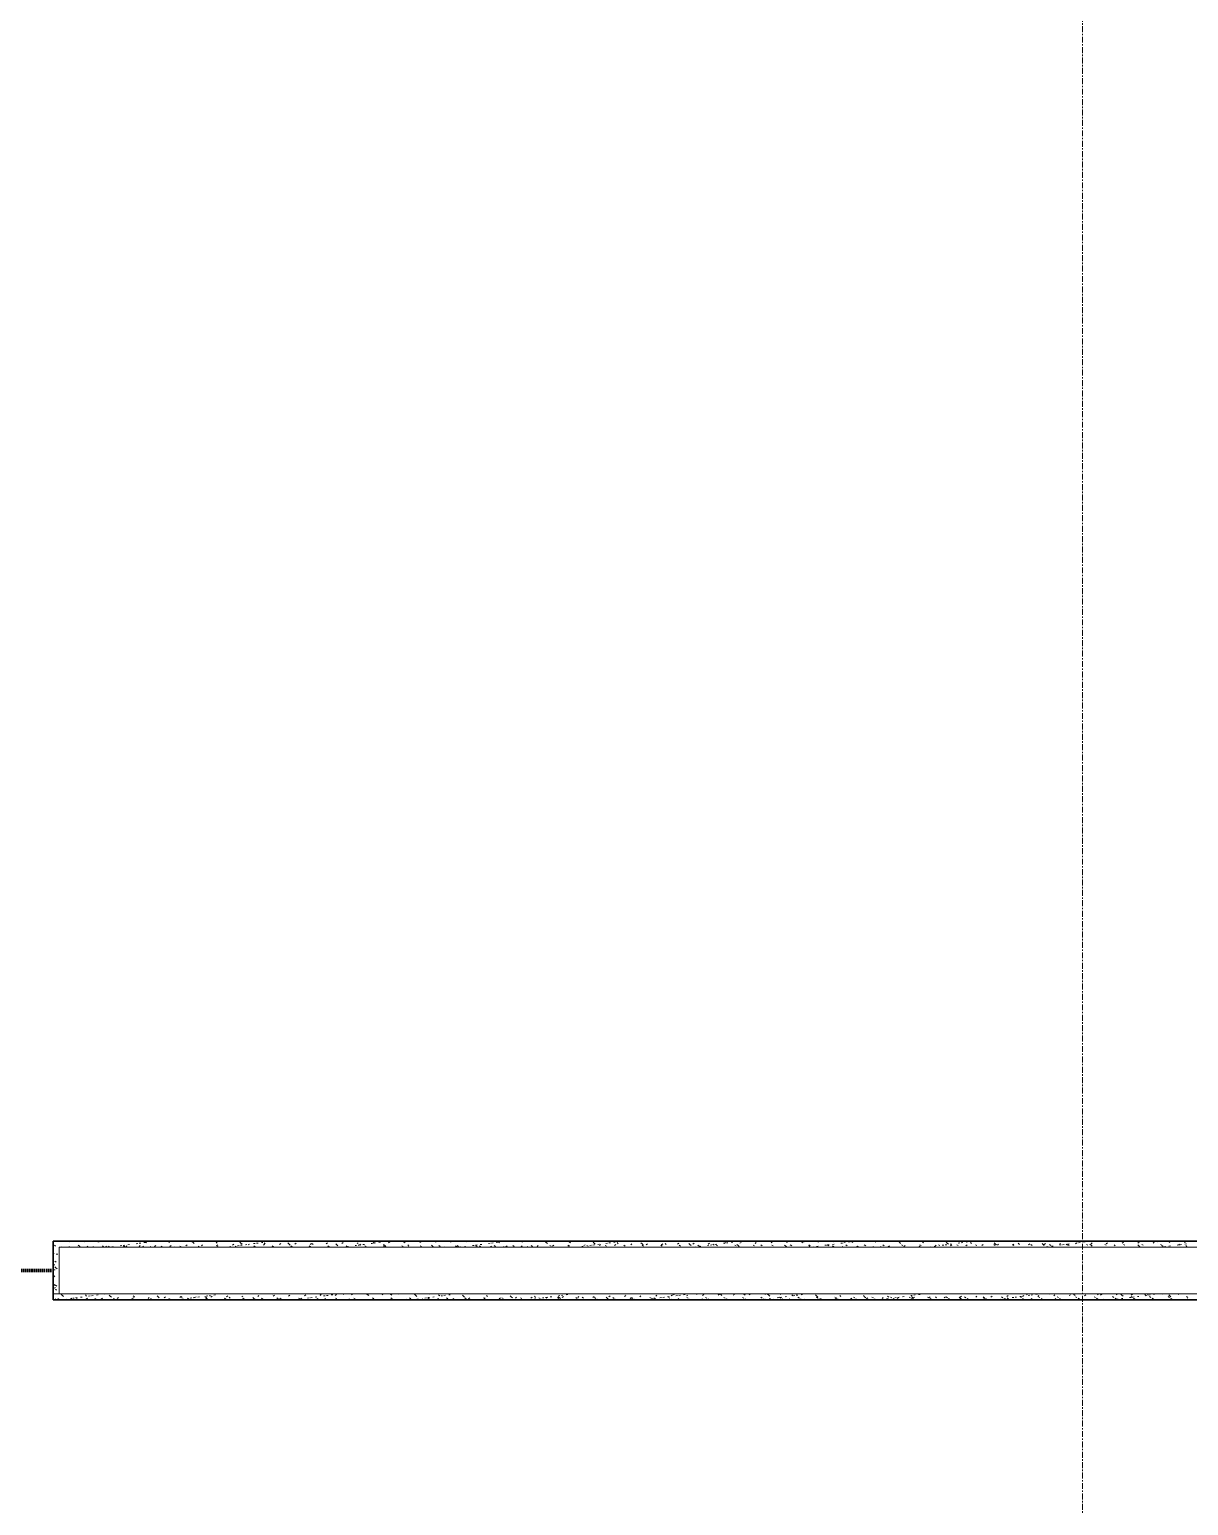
# Model space of a CAD drawing. Header units: millimetres. Extents: x -4948 to 42228, y -4856 to 69378.
# Drawn here: x 28458 to 30935, y 29490 to 32643 of the extents above; entities that cross this region are included whole.
import ezdxf

# ---------------------------------------------------------------- set-up
doc = ezdxf.new("R2010")
doc.units = ezdxf.units.MM
doc.linetypes.add('Линия сетки', pattern=[22.225, 12.7, -3.175, 3.175, -3.175])
doc.linetypes.add('Штрих 3 х 1_5 мм', pattern=[4.5, 3, -1.5])
for name, color, linetype, lineweight in [('A-AREA', 32, 'Continuous', 9), ('A-WALL', 113, 'Continuous', 13), ('A-WALL-PATT', 111, 'Continuous', 13), ('I-WALL', 2, 'Continuous', 13), ('S-GRID', 1, 'Continuous', 30)]:
    doc.layers.add(name, color=color, linetype=linetype, lineweight=lineweight)

# ---------------------------------------------------------------- blocks, each defined once
blk = doc.blocks.new('27ELB-RD-AR-0000-BIM_rvt-1-1 этаж отм_ _0_000 лотки')
at = {"layer": 'A-AREA', "color": 252, "linetype": 'Штрих 3 х 1_5 мм', "lineweight": 70}
blk.add_line((26508.9, 29992.4), (28508.9, 29992.4), dxfattribs=at)
at = {"layer": 'A-WALL', "color": 252, "lineweight": 9}
for p, q in [((28521.4, 30042.4), (28521.4, 29942.4)), ((28521.4, 30042.4), (35833.9, 30042.4)), ((28521.4, 29942.4), (28508.9, 29942.4)), ((28508.9, 29942.4), (28521.4, 29942.4)), ((28521.4, 29942.4), (35833.9, 29942.4))]:
    blk.add_line(p, q, dxfattribs=at)
at = {"layer": 'A-WALL-PATT', "color": 252, "linetype": 'Continuous', "lineweight": 9}
for p, q in [((28508.9, 30053.2), (28510.1, 30054.2)), ((28511.6, 30046.7), (28514, 30044.4)), ((28524.6, 30054.9), (28525.4, 30054.4)), ((28541.8, 30053.4), (28543.8, 30054.9)), ((28541.8, 30043.9), (28544.2, 30042.4)), ((28562.4, 30046.2), (28564.7, 30044.1)), ((28564.2, 30054.9), (28564.9, 30054.5)), ((28564.7, 30044.1), (28564.7, 30044.1)), ((28564.7, 30044.1), (28566.5, 30042.4)), ((28575, 30053.8), (28576.5, 30054.9)), ((28581.4, 30044), (28583.8, 30042.4)), ((28592.9, 30042.4), (28594.8, 30043.9)), ((28603.2, 30054.9), (28605.4, 30053)), ((28603.9, 30054.9), (28604.5, 30054.6)), ((28607.5, 30053.6), (28609.2, 30054.9)), ((28613.9, 30045.1), (28616.4, 30042.8)), ((28620.9, 30044.1), (28623.5, 30042.4)), ((28625.6, 30042.4), (28628.1, 30044.4)), ((28641.8, 30054.9), (28641.9, 30054.9)), ((28643.5, 30054.9), (28644, 30054.6)), ((28652, 30045.1), (28655.3, 30045.5)), ((28653.5, 30054.9), (28654.6, 30054)), ((28658.3, 30045.9), (28661.6, 30046.3)), ((28658.3, 30042.4), (28660.6, 30044.2)), ((28660.5, 30044.2), (28663.2, 30042.4)), ((28664.8, 30044.7), (28667.1, 30042.5)), ((28668.6, 30047.3), (28671.9, 30047.7)), ((28683.2, 30054.9), (28683.6, 30054.7)), ((28686.2, 30049.6), (28689.5, 30050)), ((28692.2, 30043.4), (28694.9, 30045.4)), ((28692.5, 30050.4), (28695.8, 30050.8)), ((28700, 30044.2), (28702.8, 30042.4)), ((28702.8, 30051.8), (28706.1, 30052.2)), ((28703.9, 30054.9), (28705.3, 30053.7)), ((28705.3, 30053.7), (28705.3, 30053.7)), ((28705.3, 30053.7), (28707.8, 30051.4)), ((28720.3, 30054.1), (28723.7, 30054.5)), ((28722.9, 30054.9), (28723.1, 30054.8)), ((28725.4, 30043.8), (28728.1, 30045.9)), ((28726.6, 30054.9), (28726.9, 30054.9)), ((28739.6, 30044.3), (28742.4, 30042.5)), ((28754.5, 30054.7), (28757, 30052.4)), ((28757.9, 30043.7), (28760.6, 30045.7)), ((28762.5, 30054.9), (28762.7, 30054.9)), ((28779.1, 30044.4), (28781.9, 30042.6)), ((28792.2, 30044.9), (28794.9, 30046.9)), ((28802.2, 30054.9), (28802.2, 30054.9)), ((28805.3, 30054.2), (28807.7, 30052.1)), ((28807.7, 30052.1), (28807.7, 30052.1)), ((28807.7, 30052.1), (28810.1, 30049.8)), ((28818.7, 30044.4), (28821.5, 30042.6)), ((28825.5, 30045.3), (28828.1, 30047.4)), ((28856.9, 30053.1), (28859.4, 30050.9)), ((28858, 30045.2), (28860.6, 30047.2)), ((28858.2, 30044.5), (28861, 30042.7)), ((28892.3, 30046.4), (28894.9, 30048.4)), ((28897.8, 30044.6), (28900.6, 30042.8)), ((28903, 30045.2), (28906.3, 30045.7)), ((28907.7, 30052.7), (28910.1, 30050.5)), ((28909.3, 30046.1), (28912.6, 30046.5)), ((28910.1, 30050.5), (28910.1, 30050.5)), ((28910.1, 30050.5), (28912.5, 30048.3)), ((28919.6, 30047.4), (28922.9, 30047.9)), ((28925.5, 30046.8), (28928.2, 30048.9)), ((28937.2, 30049.7), (28940.5, 30050.2)), ((28937.3, 30044.7), (28940.1, 30042.9)), ((28943.5, 30050.6), (28946.8, 30051)), ((28953.8, 30051.9), (28957.1, 30052.4)), ((28958, 30046.7), (28960.7, 30048.7)), ((28959.3, 30051.6), (28961.8, 30049.3)), ((28971.4, 30054.2), (28974.7, 30054.7)), ((28976.9, 30044.7), (28979.7, 30042.9)), ((28992.3, 30047.9), (28995, 30049.9)), ((29010.1, 30051.1), (29012.4, 30049)), ((29012.4, 30049), (29012.4, 30049)), ((29012.4, 30049), (29014.9, 30046.7)), ((29016.4, 30044.8), (29019.2, 30043)), ((29025.5, 30048.3), (29028.2, 30050.4)), ((29056, 30044.9), (29058.8, 30043.1)), ((29058, 30048.2), (29060.7, 30050.2)), ((29061.7, 30050), (29064.1, 30047.7)), ((29092.3, 30049.4), (29095, 30051.5)), ((29095.5, 30045), (29098.3, 30043.1)), ((29112.5, 30049.6), (29114.8, 30047.4)), ((29114.8, 30047.4), (29114.8, 30047.4)), ((29114.8, 30047.4), (29117.3, 30045.2)), ((29125.6, 30049.8), (29128.2, 30051.9)), ((29135.1, 30045), (29137.9, 30043.2)), ((29154, 30045.4), (29157.3, 30045.8)), ((29158.1, 30049.7), (29160.7, 30051.7)), ((29160.3, 30046.2), (29163.6, 30046.7)), ((29164.1, 30048.4), (29166.5, 30046.2)), ((29170.6, 30047.6), (29173.9, 30048)), ((29174.6, 30045.1), (29177.4, 30043.3)), ((29188.2, 30049.9), (29191.5, 30050.3)), ((29192.4, 30050.9), (29195, 30053)), ((29194.5, 30050.7), (29197.8, 30051.2)), ((29204.8, 30052.1), (29208.1, 30052.5)), ((29214.2, 30045.2), (29217, 30043.4)), ((29214.9, 30048), (29217.2, 30045.9)), ((29217.2, 30045.9), (29217.2, 30045.9)), ((29217.2, 30045.9), (29219.7, 30043.6)), ((29222.4, 30054.4), (29225.7, 30054.8)), ((29225.6, 30051.3), (29228.3, 30053.4)), ((29253.7, 30045.2), (29256.5, 30043.4)), ((29257.7, 30054.9), (29257.9, 30054.7)), ((29258.1, 30051.2), (29260.8, 30053.2)), ((29266.4, 30046.9), (29268.9, 30044.6)), ((29292.4, 30052.4), (29295.1, 30054.5)), ((29293.3, 30045.3), (29296.1, 30043.5)), ((29317.3, 30046.5), (29319.6, 30044.3)), ((29319.6, 30044.3), (29319.6, 30044.3)), ((29319.6, 30044.3), (29321.6, 30042.4)), ((29325.7, 30052.8), (29328.3, 30054.9)), ((29332.8, 30045.4), (29335.6, 30043.6)), ((29358.1, 30052.7), (29360.8, 30054.7)), ((29358.3, 30054.9), (29360.3, 30053.2)), ((29368.8, 30045.3), (29371.3, 30043.1)), ((29372.4, 30045.5), (29375.2, 30043.7)), ((29387.4, 30043.2), (29390.8, 30043.7)), ((29392.4, 30053.9), (29393.8, 30054.9)), ((29405, 30045.6), (29408.3, 30046)), ((29408.7, 30054.9), (29409.5, 30054.2)), ((29411.3, 30046.4), (29414.6, 30046.8)), ((29411.9, 30045.5), (29414.7, 30043.7)), ((29419.6, 30044.9), (29422, 30042.7)), ((29421.6, 30047.7), (29424.9, 30048.2)), ((29425.7, 30054.4), (29426.4, 30054.9)), ((29439.2, 30050.1), (29442.5, 30050.5)), ((29442.9, 30042.4), (29445.5, 30044.5)), ((29445.5, 30050.9), (29448.8, 30051.3)), ((29451.5, 30045.6), (29454.3, 30043.8)), ((29455.8, 30052.3), (29459.1, 30052.7)), ((29458.2, 30054.2), (29459.1, 30054.9)), ((29459, 30054.9), (29460.2, 30053.9)), ((29460.2, 30053.9), (29460.2, 30053.9)), ((29460.2, 30053.9), (29462.6, 30051.6)), ((29471.2, 30043.8), (29472.7, 30042.4)), ((29473.4, 30054.6), (29476.2, 30054.9)), ((29476.1, 30042.9), (29478.8, 30044.9)), ((29491, 30045.7), (29493.8, 30043.9)), ((29508.6, 30042.7), (29511.2, 30044.8)), ((29509.4, 30054.9), (29511.9, 30052.7)), ((29530.6, 30045.7), (29533.4, 30043.9)), ((29542.9, 30043.9), (29545.6, 30046)), ((29560.2, 30054.5), (29562.6, 30052.3)), ((29562.6, 30052.3), (29562.6, 30052.3)), ((29562.6, 30052.3), (29565, 30050.1)), ((29570.1, 30045.8), (29572.9, 30044)), ((29576.1, 30044.4), (29578.8, 30046.4)), ((29608.6, 30044.2), (29611.3, 30046.3)), ((29609.7, 30045.9), (29612.5, 30044.1)), ((29611.8, 30053.4), (29614.2, 30051.1)), ((29638.4, 30043.4), (29641.8, 30043.8)), ((29642.9, 30045.5), (29645.6, 30047.5)), ((29649.2, 30046), (29652, 30044.2)), ((29656, 30045.7), (29659.3, 30046.2)), ((29662.3, 30046.6), (29665.6, 30047)), ((29662.6, 30052.9), (29664.9, 30050.8)), ((29664.9, 30050.8), (29664.9, 30050.8)), ((29664.9, 30050.8), (29667.4, 30048.5)), ((29672.6, 30047.9), (29675.9, 30048.4)), ((29676.2, 30045.9), (29678.8, 30047.9)), ((29688.8, 30046), (29691.6, 30044.2)), ((29690.2, 30050.2), (29693.5, 30050.7)), ((29696.5, 30051.1), (29699.8, 30051.5)), ((29706.8, 30052.4), (29710.1, 30052.9)), ((29708.7, 30045.7), (29711.3, 30047.8)), ((29714.2, 30051.8), (29716.6, 30049.5)), ((29724.4, 30054.7), (29726, 30054.9)), ((29728.3, 30046.1), (29731.1, 30044.3)), ((29743, 30047), (29745.6, 30049)), ((29765, 30051.4), (29767.3, 30049.2)), ((29767.3, 30049.2), (29767.3, 30049.2)), ((29767.3, 30049.2), (29769.8, 30047)), ((29767.9, 30046.2), (29770.7, 30044.4)), ((29776.2, 30047.4), (29778.9, 30049.4)), ((29807.4, 30046.3), (29810.2, 30044.5)), ((29808.7, 30047.2), (29811.4, 30049.3)), ((29816.5, 30050.2), (29819, 30048)), ((29843, 30048.5), (29845.7, 30050.5)), ((29847, 30046.3), (29849.8, 30044.5)), ((29867.4, 30049.8), (29869.7, 30047.7)), ((29869.7, 30047.7), (29869.7, 30047.7)), ((29869.7, 30047.7), (29872.2, 30045.4)), ((29876.2, 30048.9), (29878.9, 30050.9)), ((29886.5, 30046.4), (29889.3, 30044.6)), ((29889.4, 30043.6), (29892.8, 30044)), ((29907, 30045.9), (29910.4, 30046.3)), ((29908.7, 30048.7), (29911.4, 30050.8)), ((29913.3, 30046.7), (29916.6, 30047.2)), ((29918.9, 30048.7), (29921.4, 30046.4)), ((29923.6, 30048.1), (29926.9, 30048.5)), ((29926.1, 30046.5), (29928.9, 30044.7)), ((29941.2, 30050.4), (29944.5, 30050.8)), ((29943, 30050), (29945.7, 30052)), ((29947.5, 30051.2), (29950.8, 30051.7)), ((29957.8, 30052.6), (29961.1, 30053)), ((29965.6, 30046.5), (29968.4, 30044.7)), ((29969.8, 30048.2), (29972.1, 30046.1)), ((29972.1, 30046.1), (29972.1, 30046.1)), ((29972.1, 30046.1), (29974.6, 30043.8)), ((29975.4, 30054.9), (29975.7, 30054.9)), ((29976.3, 30050.4), (29978.9, 30052.4)), ((30005.1, 30046.6), (30008, 30044.8)), ((30008.8, 30050.2), (30011.4, 30052.3)), ((30021.3, 30047.1), (30023.8, 30044.9)), ((30043.1, 30051.5), (30045.7, 30053.5)), ((30044.7, 30046.7), (30047.5, 30044.9)), ((30072.1, 30046.7), (30074.5, 30044.5)), ((30074.5, 30044.5), (30074.5, 30044.5)), ((30074.5, 30044.5), (30076.8, 30042.4)), ((30076.3, 30051.9), (30079, 30053.9)), ((30084.2, 30046.8), (30087.1, 30045)), ((30108.8, 30051.7), (30111.5, 30053.8)), ((30113.5, 30054.9), (30115.1, 30053.4)), ((30123.7, 30045.6), (30126.2, 30043.3)), ((30123.8, 30046.8), (30126.6, 30045)), ((30140.4, 30043.7), (30143.8, 30044.2)), ((30143.1, 30053), (30145.6, 30054.9)), ((30158, 30046.1), (30161.4, 30046.5)), ((30163.3, 30046.9), (30166.2, 30045.1)), ((30163.8, 30054.9), (30164.4, 30054.4)), ((30164.3, 30046.9), (30167.6, 30047.3)), ((30174.5, 30045.1), (30176.9, 30043)), ((30174.6, 30048.2), (30178, 30048.7)), ((30176.3, 30053.4), (30178.3, 30054.9)), ((30192.2, 30050.6), (30195.6, 30051)), ((30198.5, 30051.4), (30201.8, 30051.8)), ((30202.9, 30047), (30205.7, 30045.2)), ((30208.8, 30053.2), (30211, 30054.9)), ((30208.8, 30052.7), (30212.1, 30053.2)), ((30214.2, 30054.9), (30215, 30054.1)), ((30215, 30054.1), (30215, 30054.1)), ((30215, 30054.1), (30217.5, 30051.9)), ((30226.1, 30044), (30227.8, 30042.4)), ((30227.4, 30042.4), (30229.4, 30044)), ((30242.4, 30047), (30245.3, 30045.2)), ((30243.1, 30054.5), (30243.7, 30054.9)), ((30260.1, 30042.4), (30261.9, 30043.8)), ((30264.5, 30054.9), (30266.7, 30052.9)), ((30276.4, 30054.9), (30276.4, 30054.9)), ((30282, 30047.1), (30284.8, 30045.3)), ((30293.5, 30043), (30296.2, 30045)), ((30308.9, 30054.7), (30309.1, 30054.9)), ((30315.1, 30054.7), (30317.4, 30052.6)), ((30317.4, 30052.6), (30317.4, 30052.6)), ((30317.4, 30052.6), (30319.9, 30050.3)), ((30321.5, 30047.2), (30324.4, 30045.4)), ((30326.8, 30043.4), (30329.4, 30045.5)), ((30359.3, 30043.3), (30361.9, 30045.3)), ((30361.1, 30047.3), (30363.9, 30045.5)), ((30366.7, 30053.6), (30369.1, 30051.3)), ((30391.4, 30043.9), (30394.8, 30044.3)), ((30393.6, 30044.5), (30396.2, 30046.5)), ((30400.6, 30047.3), (30403.5, 30045.5)), ((30409.1, 30046.2), (30412.4, 30046.7)), ((30415.3, 30047), (30418.6, 30047.5)), ((30417.5, 30053.2), (30419.8, 30051)), ((30419.8, 30051), (30419.8, 30051)), ((30419.8, 30051), (30422.3, 30048.7)), ((30425.6, 30048.4), (30429, 30048.8)), ((30426.8, 30044.9), (30429.5, 30047)), ((30440.2, 30047.4), (30443, 30045.6)), ((30443.2, 30050.7), (30446.6, 30051.2)), ((30449.5, 30051.5), (30452.8, 30052)), ((30459.3, 30044.8), (30462, 30046.8)), ((30459.8, 30052.9), (30463.1, 30053.3)), ((30469, 30052), (30471.5, 30049.8)), ((30479.7, 30047.5), (30482.6, 30045.7)), ((30493.6, 30046), (30496.3, 30048)), ((30519.3, 30047.6), (30522.1, 30045.8)), ((30519.9, 30051.6), (30522.2, 30049.5)), ((30522.2, 30049.5), (30522.2, 30049.5)), ((30522.2, 30049.5), (30524.7, 30047.2)), ((30526.9, 30046.4), (30529.5, 30048.5)), ((30558.8, 30047.6), (30561.7, 30045.8)), ((30559.3, 30046.3), (30562, 30048.3)), ((30571.4, 30050.5), (30573.9, 30048.2)), ((30593.6, 30047.5), (30596.3, 30049.6)), ((30598.4, 30047.7), (30601.2, 30045.9)), ((30622.2, 30050), (30624.6, 30047.9)), ((30624.6, 30047.9), (30624.6, 30047.9)), ((30624.6, 30047.9), (30627.1, 30045.6)), ((30626.9, 30047.9), (30629.5, 30050)), ((30637.9, 30047.8), (30640.8, 30046)), ((30642.4, 30044.1), (30645.8, 30044.5)), ((30659.4, 30047.8), (30662, 30049.8)), ((30660.1, 30046.4), (30663.4, 30046.8)), ((30666.3, 30047.2), (30669.6, 30047.6)), ((30673.8, 30048.9), (30676.3, 30046.7)), ((30676.6, 30048.6), (30680, 30049)), ((30677.5, 30047.8), (30680.3, 30046)), ((30693.7, 30049), (30696.3, 30051.1)), ((30694.3, 30050.9), (30697.6, 30051.3)), ((30700.5, 30051.7), (30703.8, 30052.1)), ((30710.8, 30053.1), (30714.1, 30053.5)), ((30717, 30047.9), (30719.9, 30046.1)), ((30724.6, 30048.5), (30727, 30046.3)), ((30726.9, 30049.4), (30729.6, 30051.5)), ((30727, 30046.3), (30727, 30046.3)), ((30727, 30046.3), (30729.4, 30044.1)), ((30756.6, 30048), (30759.4, 30046.2)), ((30759.4, 30049.3), (30762.1, 30051.3)), ((30776.2, 30047.4), (30778.7, 30045.1)), ((30793.7, 30050.5), (30796.4, 30052.6)), ((30796.1, 30048.1), (30799, 30046.3)), ((30827, 30050.9), (30829.6, 30053)), ((30827, 30046.9), (30829.4, 30044.8)), ((30829.4, 30044.8), (30829.4, 30044.8)), ((30829.4, 30044.8), (30831.8, 30042.5)), ((30835.7, 30048.1), (30838.5, 30046.3)), ((30859.4, 30050.8), (30862.1, 30052.8)), ((30868.6, 30054.9), (30870, 30053.7)), ((30875.2, 30048.2), (30878.1, 30046.4)), ((30878.6, 30045.8), (30881.1, 30043.5)), ((30893.5, 30044.2), (30896.8, 30044.7)), ((30893.7, 30052), (30896.4, 30054.1)), ((30911.1, 30046.5), (30914.4, 30047)), ((30914.8, 30048.3), (30917.6, 30046.5)), ((30917.3, 30047.4), (30920.6, 30047.8)), ((30919, 30054.9), (30919.2, 30054.7)), ((30927, 30052.4), (30929.6, 30054.5)), ((30927.6, 30048.7), (30931, 30049.2)), ((30929.4, 30045.4), (30931.7, 30043.2)), ((28508.9, 30028.1), (28510.9, 30029.7)), ((28515.2, 30027.1), (28518.6, 30027.5)), ((28527.5, 30042.4), (28528, 30042.9)), ((28560.2, 30042.4), (28560.5, 30042.7)), ((28634.4, 30042.8), (28637.7, 30043.2)), ((28667.1, 30042.5), (28667.1, 30042.5)), ((28667.1, 30042.5), (28667.2, 30042.4)), ((28716.3, 30043.5), (28717.5, 30042.4)), ((28767.2, 30043.1), (28767.9, 30042.4)), ((28885.4, 30042.9), (28888.7, 30043.4)), ((29136.4, 30043.1), (29139.7, 30043.5)), ((29344.8, 30042.4), (29345.5, 30043)), ((29377.5, 30042.4), (29378.7, 30043.4)), ((29410.2, 30042.4), (29411.2, 30043.2)), ((29422, 30042.7), (29422, 30042.7)), ((29422, 30042.7), (29422.3, 30042.4)), ((29522, 30043.3), (29523, 30042.4)), ((29631, 30042.4), (29631.4, 30042.5)), ((29880.8, 30042.4), (29882.4, 30042.7)), ((30129.4, 30042.4), (30129.4, 30042.5)), ((30130.6, 30042.4), (30133.4, 30042.8)), ((30176.9, 30043), (30176.9, 30043)), ((30176.9, 30043), (30177.5, 30042.4)), ((30194.7, 30042.4), (30196.2, 30043.5)), ((30276.9, 30043.6), (30278.2, 30042.4)), ((30328.5, 30042.4), (30328.5, 30042.4)), ((30381.1, 30042.5), (30384.4, 30043)), ((30632.1, 30042.7), (30635.4, 30043.1)), ((30879.8, 30042.4), (30880.2, 30042.5)), ((30883.1, 30042.9), (30886.5, 30043.3)), ((30931.7, 30043.2), (30931.7, 30043.2)), ((30931.7, 30043.2), (30932.6, 30042.4)), ((28509.1, 30003.2), (28511.7, 30005.2)), ((28509.4, 29993.4), (28512.7, 29993.9)), ((28509.9, 29978.7), (28512.5, 29980.8)), ((28512.1, 30000.1), (28514.4, 29997.9)), ((28512.5, 30012.1), (28515.3, 30010.3)), ((28514.4, 29997.9), (28514.4, 29997.9)), ((28514.4, 29997.9), (28516.9, 29995.7)), ((28508.9, 29963.9), (28511.2, 29962.4)), ((28510.7, 29954.3), (28513.3, 29956.3)), ((28510.8, 29960.7), (28514.1, 29961.2)), ((28513.3, 29952.8), (28515.8, 29950.5)), ((28513.8, 29960.7), (28516.6, 29958.9)), ((28521.1, 29962.1), (28521.4, 29962.1)), ((28511.7, 29929.9), (28514.1, 29931.8)), ((28518.7, 29932.4), (28521.5, 29930.5)), ((28525.9, 29941.2), (28528.3, 29939.1)), ((28528.3, 29939.1), (28528.3, 29939.1)), ((28528.3, 29939.1), (28530.7, 29936.8)), ((28532.8, 29930.7), (28536.1, 29931.2)), ((28545.8, 29931), (28548.4, 29933.1)), ((28550.4, 29933), (28553.7, 29933.5)), ((28556.7, 29933.9), (28560, 29934.3)), ((28558.2, 29932.4), (28561, 29930.6)), ((28567, 29935.2), (28570.3, 29935.7)), ((28577.5, 29940.1), (28580, 29937.8)), ((28579, 29931.4), (28581.7, 29933.5)), ((28584.5, 29937.5), (28587.9, 29938)), ((28590.8, 29938.4), (28594.2, 29938.8)), ((28597.8, 29932.5), (28600.6, 29930.7)), ((28601.2, 29939.7), (28604.5, 29940.2)), ((28611.5, 29931.3), (28614.1, 29933.3)), ((28618.7, 29942), (28621.7, 29942.4)), ((28628.3, 29939.7), (28630.7, 29937.5)), ((28630.7, 29937.5), (28630.7, 29937.5)), ((28630.7, 29937.5), (28633.1, 29935.2)), ((28637.3, 29932.6), (28640.1, 29930.8)), ((28645.8, 29932.5), (28648.4, 29934.6)), ((28676.9, 29932.6), (28679.7, 29930.8)), ((28679, 29932.9), (28681.7, 29935)), ((28679.9, 29938.5), (28682.4, 29936.3)), ((28711.5, 29932.8), (28714.2, 29934.8)), ((28716.4, 29932.7), (28719.2, 29930.9)), ((28730.7, 29938.1), (28733, 29936)), ((28733, 29936), (28733, 29936)), ((28733, 29936), (28735.5, 29933.7)), ((28745.8, 29934), (28748.5, 29936.1)), ((28756, 29932.8), (28758.8, 29931)), ((28776.5, 29929.9), (28776.8, 29930)), ((28779.1, 29934.5), (28781.7, 29936.5)), ((28782.3, 29937), (28784.7, 29934.7)), ((28783.8, 29930.9), (28787.1, 29931.3)), ((28795.5, 29932.9), (28798.3, 29931.1)), ((28801.4, 29933.2), (28804.7, 29933.6)), ((28807.7, 29934), (28811, 29934.5)), ((28811.6, 29934.3), (28814.2, 29936.3)), ((28818, 29935.4), (28821.3, 29935.8)), ((28833.1, 29936.5), (28835.4, 29934.4)), ((28835.1, 29932.9), (28837.9, 29931.1)), ((28835.4, 29934.4), (28835.4, 29934.4)), ((28835.4, 29934.4), (28837.9, 29932.1)), ((28835.6, 29937.7), (28838.9, 29938.1)), ((28841.9, 29938.5), (28845.2, 29939)), ((28845.9, 29935.5), (28848.5, 29937.6)), ((28852.2, 29939.9), (28855.5, 29940.3)), ((28869.7, 29942.2), (28871.4, 29942.4)), ((28874.6, 29933), (28877.4, 29931.2)), ((28879.1, 29936), (28881.8, 29938)), ((28884.7, 29935.4), (28887.1, 29933.2)), ((28911.6, 29935.8), (28914.2, 29937.8)), ((28914.2, 29933.1), (28917, 29931.3)), ((28935.5, 29935), (28937.8, 29932.8)), ((28937.8, 29932.8), (28937.8, 29932.8)), ((28937.8, 29932.8), (28940.3, 29930.6)), ((28945.9, 29937), (28948.5, 29939.1)), ((28953.7, 29933.1), (28956.5, 29931.3)), ((28977.7, 29942.4), (28978.5, 29941.7)), ((28979.1, 29937.5), (28981.8, 29939.5)), ((28987, 29933.9), (28989.5, 29931.6)), ((28993.3, 29933.2), (28996.1, 29931.4)), ((29011.6, 29937.3), (29014.3, 29939.3)), ((29026.3, 29929.9), (29027.8, 29930.1)), ((29032.8, 29933.3), (29035.6, 29931.5)), ((29034.8, 29931.1), (29038.1, 29931.5)), ((29037.9, 29933.4), (29040.2, 29931.3)), ((29040.2, 29931.3), (29040.2, 29931.3)), ((29040.2, 29931.3), (29041.7, 29929.9)), ((29045.9, 29938.5), (29048.6, 29940.6)), ((29052.4, 29933.4), (29055.7, 29933.8)), ((29058.7, 29934.2), (29062, 29934.6)), ((29069, 29935.6), (29072.3, 29936)), ((29072.3, 29933.4), (29075.2, 29931.6)), ((29077.7, 29930), (29077.7, 29929.9)), ((29078.4, 29942.4), (29078.4, 29942.4)), ((29078.4, 29942.4), (29078.4, 29942.4)), ((29078.4, 29942.4), (29080.9, 29940.2)), ((29079.2, 29939), (29081.8, 29941)), ((29086.6, 29937.9), (29089.9, 29938.3)), ((29089.4, 29932.3), (29091.9, 29930)), ((29092.9, 29938.7), (29096.2, 29939.1)), ((29103.2, 29940.1), (29106.5, 29940.5)), ((29111.7, 29938.8), (29114.3, 29940.9)), ((29111.9, 29933.4), (29114.7, 29931.6)), ((29117.3, 29930), (29117.4, 29929.9)), ((29120.8, 29942.4), (29121.2, 29942.4)), ((29128.7, 29942.4), (29130.1, 29941.2)), ((29140.3, 29931.9), (29142.4, 29929.9)), ((29146, 29940), (29148.6, 29942.1)), ((29151.4, 29933.5), (29154.3, 29931.7)), ((29156.8, 29930.1), (29157.1, 29929.9)), ((29179.1, 29942.4), (29180.8, 29940.9)), ((29179.2, 29940.5), (29181.8, 29942.4)), ((29180.8, 29940.9), (29180.8, 29940.9)), ((29180.8, 29940.9), (29183.2, 29938.6)), ((29191, 29933.6), (29193.8, 29931.8)), ((29191.8, 29930.7), (29192.7, 29929.9)), ((29196.4, 29930.2), (29196.7, 29929.9)), ((29198.2, 29929.9), (29199, 29930.6)), ((29211.7, 29940.3), (29214.3, 29942.4)), ((29230, 29941.9), (29232.5, 29939.6)), ((29230.5, 29933.7), (29233.4, 29931.9)), ((29230.9, 29929.9), (29232.3, 29931)), ((29235.9, 29930.2), (29236.4, 29929.9)), ((29242.6, 29930.3), (29243, 29929.9)), ((29246, 29941.6), (29247.1, 29942.4)), ((29263.5, 29929.9), (29264.8, 29930.9)), ((29270.1, 29933.7), (29272.9, 29931.9)), ((29275.5, 29930.3), (29276, 29929.9)), ((29276, 29929.9), (29278.8, 29930.3)), ((29279.2, 29942), (29279.8, 29942.4)), ((29280.8, 29941.5), (29283.2, 29939.3)), ((29283.2, 29939.3), (29283.2, 29939.3)), ((29283.2, 29939.3), (29285.6, 29937)), ((29285.8, 29931.2), (29289.1, 29931.7)), ((29296.4, 29930.1), (29299.1, 29932.1)), ((29303.4, 29933.5), (29306.7, 29934)), ((29309.6, 29933.8), (29312.5, 29932)), ((29309.7, 29934.4), (29313, 29934.8)), ((29311.7, 29941.8), (29312.5, 29942.4)), ((29315, 29930.4), (29315.7, 29929.9)), ((29320, 29935.7), (29323.3, 29936.2)), ((29329.7, 29930.5), (29332.3, 29932.5)), ((29332.4, 29940.3), (29334.9, 29938.1)), ((29337.6, 29938), (29340.9, 29938.5)), ((29343.9, 29938.9), (29347.2, 29939.3)), ((29349.2, 29933.9), (29352, 29932.1)), ((29354.2, 29940.2), (29357.5, 29940.7)), ((29354.6, 29930.5), (29355.4, 29929.9)), ((29362.1, 29930.3), (29364.8, 29932.4)), ((29383.2, 29939.9), (29385.5, 29937.7)), ((29385.5, 29937.7), (29385.5, 29937.7)), ((29385.5, 29937.7), (29388, 29935.5)), ((29388.7, 29933.9), (29391.6, 29932.1)), ((29394.1, 29930.5), (29395, 29929.9)), ((29396.4, 29931.6), (29399.1, 29933.6)), ((29428.3, 29934), (29431.1, 29932.2)), ((29429.7, 29932), (29432.3, 29934)), ((29433.7, 29930.6), (29434.7, 29929.9)), ((29434.8, 29938.8), (29437.2, 29936.5)), ((29462.2, 29931.8), (29464.8, 29933.9)), ((29467.8, 29934.1), (29470.7, 29932.3)), ((29473.2, 29930.7), (29474.4, 29929.9)), ((29485.6, 29938.3), (29487.9, 29936.2)), ((29487.9, 29936.2), (29487.9, 29936.2)), ((29487.9, 29936.2), (29490.4, 29933.9)), ((29496.5, 29933.1), (29499.1, 29935.1)), ((29507.4, 29934.2), (29510.2, 29932.4)), ((29512.8, 29930.7), (29514, 29929.9)), ((29526.5, 29930), (29529.8, 29930.5)), ((29529.7, 29933.5), (29532.4, 29935.5)), ((29536.8, 29931.4), (29540.1, 29931.8)), ((29537.2, 29937.2), (29539.6, 29934.9)), ((29546.9, 29934.2), (29549.8, 29932.4)), ((29552.3, 29930.8), (29553.7, 29929.9)), ((29554.4, 29933.7), (29557.7, 29934.1)), ((29560.7, 29934.5), (29564, 29935)), ((29562.2, 29933.3), (29564.9, 29935.4)), ((29571, 29935.9), (29574.3, 29936.3)), ((29586.5, 29934.3), (29589.3, 29932.5)), ((29588, 29936.8), (29590.3, 29934.6)), ((29588.6, 29938.2), (29591.9, 29938.6)), ((29590.3, 29934.6), (29590.3, 29934.6)), ((29590.3, 29934.6), (29592.8, 29932.4)), ((29591.9, 29930.9), (29593.4, 29929.9)), ((29594.9, 29939), (29598.2, 29939.5)), ((29596.5, 29934.6), (29599.2, 29936.6)), ((29605.2, 29940.4), (29608.5, 29940.8)), ((29626, 29934.4), (29628.9, 29932.6)), ((29629.8, 29935), (29632.4, 29937)), ((29631.4, 29931), (29633, 29929.9)), ((29639.5, 29935.7), (29642, 29933.4)), ((29662.2, 29934.9), (29664.9, 29936.9)), ((29665.6, 29934.4), (29668.4, 29932.6)), ((29671, 29931), (29672.7, 29929.9)), ((29690.4, 29935.2), (29692.7, 29933.1)), ((29692.7, 29933.1), (29692.7, 29933.1)), ((29692.7, 29933.1), (29695.2, 29930.8)), ((29696.5, 29936.1), (29699.2, 29938.1)), ((29705.1, 29934.5), (29708, 29932.7)), ((29710.5, 29931.1), (29712.3, 29929.9)), ((29729.8, 29936.5), (29732.4, 29938.6)), ((29732.8, 29942.4), (29733.4, 29942)), ((29741.9, 29934.1), (29744.4, 29931.8)), ((29744.7, 29934.6), (29747.5, 29932.8)), ((29750, 29931.2), (29752, 29929.9)), ((29762.3, 29936.4), (29764.9, 29938.4)), ((29777.5, 29930.2), (29780.8, 29930.6)), ((29784.2, 29934.7), (29787.1, 29932.9)), ((29787.8, 29931.6), (29791.1, 29932)), ((29789.6, 29931.3), (29791.7, 29929.9)), ((29792.7, 29933.7), (29795.1, 29931.5)), ((29795.1, 29931.5), (29795.1, 29931.5)), ((29795.1, 29931.5), (29796.8, 29929.9)), ((29796.6, 29937.6), (29799.2, 29939.6)), ((29805.4, 29933.9), (29808.7, 29934.3)), ((29811.7, 29934.7), (29815, 29935.1)), ((29822, 29936.1), (29825.3, 29936.5)), ((29823.8, 29934.7), (29826.6, 29932.9)), ((29829.1, 29931.3), (29831.3, 29929.9)), ((29829.8, 29938), (29832.5, 29940.1)), ((29833.5, 29942.4), (29835.7, 29940.4)), ((29839.6, 29938.4), (29842.9, 29938.8)), ((29844.3, 29932.5), (29846.8, 29930.3)), ((29845.9, 29939.2), (29849.2, 29939.6)), ((29856.2, 29940.6), (29859.5, 29941)), ((29862.3, 29937.9), (29865, 29939.9)), ((29863.3, 29934.8), (29866.2, 29933)), ((29868.7, 29931.4), (29871, 29929.9)), ((29883.9, 29942.4), (29885, 29941.4)), ((29895.1, 29932.1), (29897.5, 29930)), ((29896.6, 29939.1), (29899.3, 29941.1)), ((29897.5, 29930), (29897.5, 29930)), ((29897.5, 29930), (29897.5, 29929.9)), ((29902.9, 29934.9), (29905.7, 29933.1)), ((29908.2, 29931.5), (29910.7, 29929.9)), ((29929.9, 29939.5), (29932.5, 29941.6)), ((29934.2, 29942.4), (29935.7, 29941.1)), ((29935.7, 29941.1), (29935.7, 29941.1)), ((29935.7, 29941.1), (29938.1, 29938.8)), ((29942.4, 29935), (29945.3, 29933.2)), ((29946.7, 29931), (29947.8, 29929.9)), ((29947.8, 29931.5), (29950.3, 29929.9)), ((29962.3, 29939.4), (29965, 29941.4)), ((29982, 29935), (29984.8, 29933.2)), ((29982.7, 29929.9), (29982.9, 29930.1)), ((29984.9, 29942.1), (29987.4, 29939.9)), ((29987.3, 29931.6), (29990, 29929.9)), ((29996.6, 29940.6), (29999, 29942.4)), ((29997.5, 29930.5), (29998.2, 29929.9)), ((30021.5, 29935.1), (30024.4, 29933.3)), ((30025.3, 29929.9), (30025.6, 29930)), ((30026.9, 29931.7), (30029.6, 29929.9)), ((30028.5, 29930.4), (30031.8, 29930.8)), ((30029.9, 29941), (30031.7, 29942.4)), ((30035.7, 29941.7), (30038, 29939.5)), ((30038, 29939.5), (30038, 29939.5)), ((30038, 29939.5), (30040.5, 29937.3)), ((30038.8, 29931.7), (30042.2, 29932.2)), ((30048.1, 29929.9), (30049.7, 29931.2)), ((30056.4, 29934), (30059.8, 29934.5)), ((30061.1, 29935.2), (30063.9, 29933.4)), ((30062.4, 29940.9), (30064.4, 29942.4)), ((30062.7, 29934.9), (30066, 29935.3)), ((30066.4, 29931.8), (30069.3, 29930)), ((30073, 29936.2), (30076.3, 29936.7)), ((30080.8, 29929.9), (30083, 29931.6)), ((30087.3, 29940.6), (30089.7, 29938.3)), ((30090.6, 29938.5), (30093.9, 29939)), ((30096.7, 29942.1), (30097.1, 29942.4)), ((30096.9, 29939.4), (30100.2, 29939.8)), ((30100.6, 29935.2), (30103.5, 29933.4)), ((30106, 29931.8), (30108.8, 29930)), ((30107.2, 29940.7), (30110.5, 29941.2)), ((30113.5, 29929.9), (30115.5, 29931.4)), ((30138.1, 29940.1), (30140.4, 29938)), ((30140.2, 29935.3), (30143, 29933.5)), ((30140.4, 29938), (30140.4, 29938)), ((30140.4, 29938), (30142.9, 29935.7)), ((30145.5, 29931.9), (30148.4, 29930.1)), ((30147.1, 29930.6), (30149.8, 29932.7)), ((30162.4, 29942.4), (30162.5, 29942.4)), ((30179.7, 29935.4), (30182.6, 29933.6)), ((30180.3, 29931), (30183, 29933.1)), ((30185.1, 29932), (30187.9, 29930.2)), ((30189.7, 29939), (30192.1, 29936.7)), ((30212.8, 29930.9), (30215.5, 29932.9)), ((30219.3, 29935.5), (30222.1, 29933.7)), ((30224.6, 29932), (30227.5, 29930.2)), ((30240.5, 29938.6), (30242.8, 29936.4)), ((30242.8, 29936.4), (30242.8, 29936.4)), ((30242.8, 29936.4), (30245.3, 29934.2)), ((30247.1, 29932.1), (30249.8, 29934.2)), ((30258.8, 29935.5), (30261.7, 29933.7)), ((30264.2, 29932.1), (30267, 29930.3)), ((30275.1, 29929.9), (30276.6, 29930.1)), ((30279.5, 29930.5), (30282.8, 29931)), ((30280.4, 29932.6), (30283, 29934.6)), ((30289.8, 29931.9), (30293.2, 29932.3)), ((30292, 29937.5), (30294.5, 29935.2)), ((30298.4, 29935.6), (30301.2, 29933.8)), ((30303.7, 29932.2), (30306.6, 29930.4)), ((30307.4, 29934.2), (30310.8, 29934.6)), ((30312.9, 29932.4), (30315.5, 29934.4)), ((30313.7, 29935), (30317, 29935.5)), ((30324, 29936.4), (30327.3, 29936.8)), ((30337.9, 29935.7), (30340.8, 29933.9)), ((30341.6, 29938.7), (30345, 29939.1)), ((30342.9, 29937), (30345.2, 29934.9)), ((30343.3, 29932.3), (30346.1, 29930.5)), ((30345.2, 29934.9), (30345.2, 29934.9)), ((30345.2, 29934.9), (30347.7, 29932.6)), ((30347.2, 29933.6), (30349.8, 29935.7)), ((30347.9, 29939.5), (30351.2, 29940)), ((30358.2, 29940.9), (30361.5, 29941.3)), ((30377.5, 29935.7), (30380.3, 29933.9)), ((30380.4, 29934.1), (30383.1, 29936.1)), ((30382.8, 29932.3), (30385.7, 29930.5)), ((30394.4, 29935.9), (30396.9, 29933.6)), ((30412.9, 29933.9), (30415.6, 29935.9)), ((30417, 29935.8), (30419.9, 29934)), ((30422.4, 29932.4), (30425.2, 29930.6)), ((30445.2, 29935.5), (30447.6, 29933.3)), ((30447.2, 29935.1), (30449.9, 29937.2)), ((30447.6, 29933.3), (30447.6, 29933.3)), ((30447.6, 29933.3), (30450.1, 29931)), ((30456.6, 29935.9), (30459.4, 29934.1)), ((30461.9, 29932.5), (30464.8, 29930.7)), ((30480.4, 29935.6), (30483.1, 29937.6)), ((30488, 29942.4), (30488.2, 29942.2)), ((30496.1, 29936), (30499, 29934.2)), ((30496.8, 29934.3), (30499.3, 29932.1)), ((30501.5, 29932.6), (30504.3, 29930.8)), ((30512.9, 29935.4), (30515.6, 29937.4)), ((30524.9, 29929.9), (30527.6, 29930.3)), ((30530.5, 29930.7), (30533.8, 29931.1)), ((30535.7, 29936), (30538.5, 29934.2)), ((30540.8, 29932), (30544.2, 29932.5)), ((30541, 29932.6), (30543.9, 29930.8)), ((30547.2, 29936.6), (30549.9, 29938.7)), ((30547.6, 29933.9), (30550, 29931.8)), ((30550, 29931.8), (30550, 29931.8)), ((30550, 29931.8), (30552, 29929.9)), ((30558.5, 29934.4), (30561.8, 29934.8)), ((30564.7, 29935.2), (30568, 29935.6)), ((30575, 29936.5), (30578.3, 29937)), ((30575.2, 29936.1), (30578.1, 29934.3)), ((30580.5, 29937.1), (30583.1, 29939.1)), ((30580.6, 29932.7), (30583.4, 29930.9)), ((30588.7, 29942.4), (30590.6, 29940.6)), ((30592.6, 29938.9), (30596, 29939.3)), ((30598.9, 29939.7), (30602.2, 29940.1)), ((30599.2, 29932.8), (30601.7, 29930.5)), ((30609.2, 29941), (30612.5, 29941.5)), ((30613, 29936.9), (30615.6, 29939)), ((30614.8, 29936.2), (30617.6, 29934.4)), ((30620.1, 29932.8), (30623, 29931)), ((30639, 29942.4), (30639.8, 29941.7)), ((30647.3, 29938.1), (30649.9, 29940.2)), ((30650, 29932.3), (30652.4, 29930.2)), ((30652.4, 29930.2), (30652.4, 29930.2)), ((30652.4, 29930.2), (30652.6, 29929.9)), ((30654.3, 29936.3), (30657.2, 29934.5)), ((30659.7, 29932.8), (30662.5, 29931)), ((30680.5, 29938.6), (30683.2, 29940.6)), ((30689.3, 29942.4), (30690.5, 29941.3)), ((30690.5, 29941.3), (30690.5, 29941.3)), ((30690.5, 29941.3), (30693, 29939.1)), ((30693.9, 29936.3), (30696.7, 29934.5)), ((30699.2, 29932.9), (30702.1, 29931.1)), ((30701.6, 29931.2), (30703, 29929.9)), ((30713, 29938.4), (30715.7, 29940.5)), ((30733.4, 29936.4), (30736.3, 29934.6)), ((30738.8, 29933), (30741.6, 29931.2)), ((30739.8, 29942.4), (30742.2, 29940.1)), ((30747.3, 29939.6), (30750, 29941.7)), ((30752.4, 29930.8), (30753.3, 29929.9)), ((30773, 29936.5), (30775.8, 29934.7)), ((30775.3, 29930), (30778.6, 29930.5)), ((30778.3, 29933.1), (30781.2, 29931.3)), ((30780.5, 29940.1), (30783.2, 29942.1)), ((30781.5, 29930.8), (30784.8, 29931.3)), ((30790.6, 29941.9), (30792.9, 29939.8)), ((30791.8, 29932.2), (30795.2, 29932.6)), ((30792.9, 29939.8), (30792.9, 29939.8)), ((30792.9, 29939.8), (30795.4, 29937.5)), ((30800, 29929.9), (30800.4, 29930.2)), ((30809.5, 29934.5), (30812.8, 29935)), ((30812.5, 29936.5), (30815.4, 29934.7)), ((30813, 29939.9), (30815.7, 29942)), ((30815.7, 29935.3), (30819, 29935.8)), ((30817.9, 29933.1), (30820.7, 29931.3)), ((30826, 29936.7), (30829.3, 29937.1)), ((30832.7, 29929.9), (30833.6, 29930.6)), ((30842.1, 29940.8), (30844.6, 29938.5)), ((30843.7, 29939), (30847, 29939.5)), ((30847.3, 29941.2), (30849, 29942.4)), ((30849.9, 29939.8), (30853.2, 29940.3)), ((30852.1, 29936.6), (30854.9, 29934.8)), ((30857.4, 29933.2), (30860.3, 29931.4)), ((30860.2, 29941.2), (30863.5, 29941.6)), ((30865.4, 29929.9), (30866.1, 29930.5)), ((30880.6, 29941.6), (30881.7, 29942.4)), ((30891.6, 29936.7), (30894.5, 29934.9)), ((30893, 29940.4), (30895.3, 29938.2)), ((30895.3, 29938.2), (30895.3, 29938.2)), ((30895.3, 29938.2), (30897.8, 29936)), ((30897, 29933.3), (30899.8, 29931.5)), ((30898.1, 29929.9), (30900.4, 29931.7)), ((30913.1, 29941.4), (30914.4, 29942.4)), ((30931, 29930.1), (30933.7, 29932.1)), ((30931.2, 29936.8), (30934, 29935))]:
    blk.add_line(p, q, dxfattribs=at)
at = {"layer": 'I-WALL', "color": 252, "lineweight": 35}
for p, q in [((35833.9, 30054.9), (28508.9, 30054.9)), ((28508.9, 30054.9), (28508.9, 30042.4)), ((28508.9, 30042.4), (28508.9, 29942.4)), ((28508.9, 29942.4), (28508.9, 29929.9)), ((28508.9, 29929.9), (35833.9, 29929.9))]:
    blk.add_line(p, q, dxfattribs=at)
blk = doc.blocks.new('27ELB-RD-KR2-0000-BIM_rvt-1-1 этаж отм_ _0_000 лотки')
at = {"layer": 'S-GRID', "color": 252, "linetype": 'Линия сетки', "lineweight": 9}
blk.add_line((30708.9, -4856.4), (30708.9, 68377.9), dxfattribs=at)

msp = doc.modelspace()

# ---------------------------------------------------------------- block references
at = {"lineweight": 5}
for name in ['27ELB-RD-KR2-0000-BIM_rvt-1-1 этаж отм_ _0_000 лотки', '27ELB-RD-AR-0000-BIM_rvt-1-1 этаж отм_ _0_000 лотки']:
    msp.add_blockref(name, (0, 0), dxfattribs=at)

doc.saveas('drawing.dxf')
